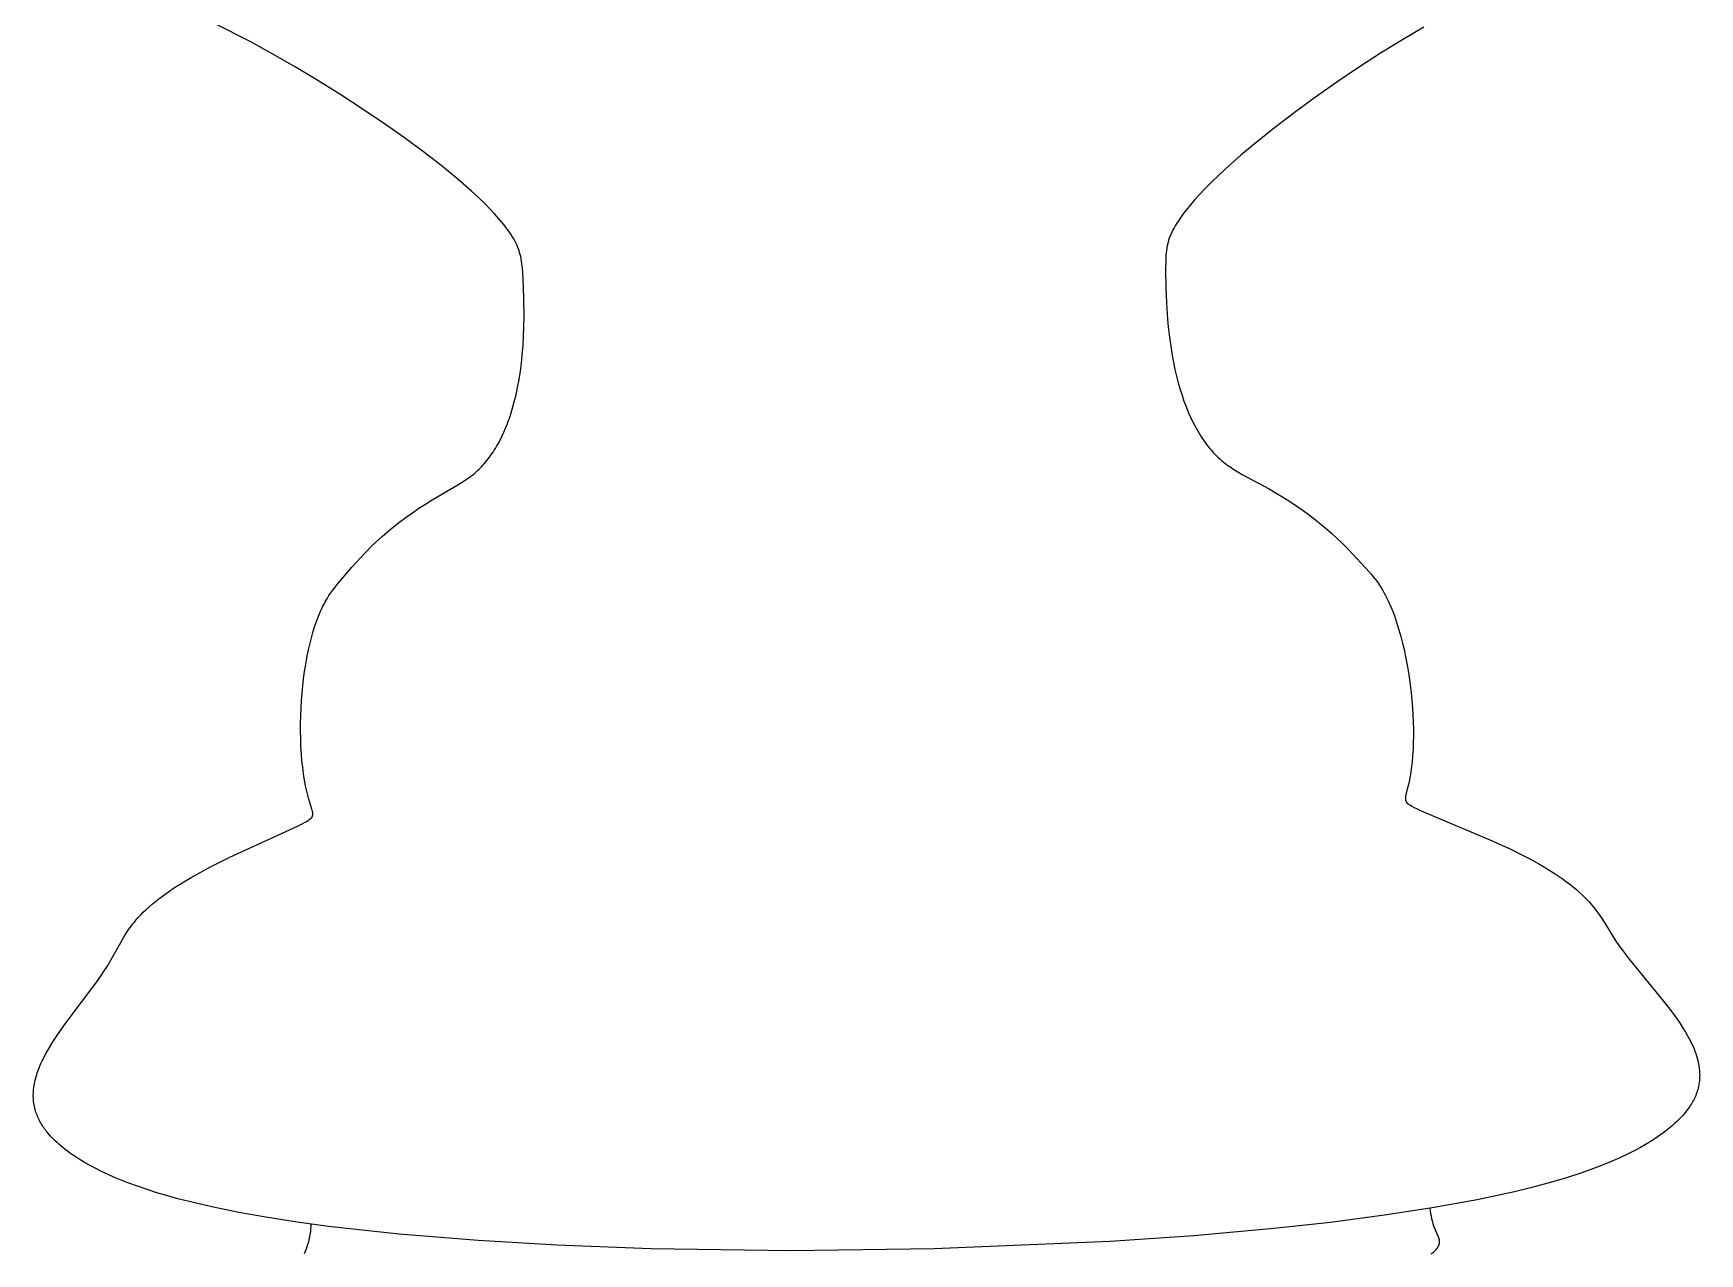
# Model space of a CAD drawing. Header units: millimetres. Extents: x -1576 to 3664, y -445 to 3215.
# Drawn here: x -709.5 to -640.8, y 1040 to 1090.3 of the extents above; entities that cross this region are included whole.
import ezdxf

# ---------------------------------------------------------------- set-up
doc = ezdxf.new("R2010")
doc.units = ezdxf.units.MM
doc.header["$MEASUREMENT"] = 0
doc.layers.add('Utwórz2D linie widoczne', color=7, linetype='Continuous', true_color=0x000000)

msp = doc.modelspace()

# ---------------------------------------------------------------- linework, layer by layer
at = {"layer": 'Utwórz2D linie widoczne'}
for p, q in [((-700.578, 1089.931), (-703.568, 1091.448)), ((-652.211, 1090.545), (-653.092, 1090.024)), ((-699.668, 1089.433), (-700.578, 1089.931)), ((-653.092, 1090.024), (-653.993, 1089.465)), ((-698.769, 1088.917), (-699.668, 1089.433)), ((-653.993, 1089.465), (-654.899, 1088.878)), ((-697.809, 1088.343), (-698.769, 1088.917)), ((-696.861, 1087.751), (-697.809, 1088.343)), ((-654.899, 1088.878), (-655.793, 1088.275)), ((-695.937, 1087.152), (-696.861, 1087.751)), ((-656.681, 1087.653), (-657.556, 1087.014)), ((-655.793, 1088.275), (-656.681, 1087.653)), ((-695.024, 1086.535), (-695.937, 1087.152)), ((-657.556, 1087.014), (-658.311, 1086.439)), ((-694.235, 1085.979), (-695.024, 1086.535)), ((-658.311, 1086.439), (-659.054, 1085.848)), ((-693.458, 1085.407), (-694.235, 1085.979)), ((-659.054, 1085.848), (-659.738, 1085.275)), ((-692.74, 1084.851), (-693.458, 1085.407)), ((-659.738, 1085.275), (-660.406, 1084.683)), ((-692.039, 1084.276), (-692.74, 1084.851)), ((-691.475, 1083.782), (-692.039, 1084.276)), ((-660.675, 1084.432), (-660.94, 1084.176)), ((-660.406, 1084.683), (-660.675, 1084.432)), ((-691.2, 1083.528), (-691.475, 1083.782)), ((-690.931, 1083.267), (-691.2, 1083.528)), ((-661.454, 1083.647), (-661.647, 1083.435)), ((-661.2, 1083.914), (-661.454, 1083.647)), ((-660.94, 1084.176), (-661.2, 1083.914)), ((-690.726, 1083.06), (-690.931, 1083.267)), ((-690.526, 1082.848), (-690.726, 1083.06)), ((-690.333, 1082.63), (-690.526, 1082.848)), ((-662.102, 1082.882), (-662.187, 1082.767)), ((-662.015, 1082.995), (-662.102, 1082.882)), ((-661.834, 1083.218), (-662.015, 1082.995)), ((-661.647, 1083.435), (-661.834, 1083.218)), ((-690.239, 1082.518), (-690.333, 1082.63)), ((-690.147, 1082.405), (-690.239, 1082.518)), ((-690.07, 1082.307), (-690.147, 1082.405)), ((-689.996, 1082.207), (-690.07, 1082.307)), ((-689.923, 1082.106), (-689.996, 1082.207)), ((-662.556, 1082.181), (-662.601, 1082.091)), ((-662.508, 1082.27), (-662.556, 1082.181)), ((-662.458, 1082.357), (-662.508, 1082.27)), ((-662.394, 1082.462), (-662.458, 1082.357)), ((-662.327, 1082.565), (-662.394, 1082.462)), ((-662.258, 1082.667), (-662.327, 1082.565)), ((-662.187, 1082.767), (-662.258, 1082.667)), ((-689.853, 1082.003), (-689.923, 1082.106)), ((-689.798, 1081.917), (-689.853, 1082.003)), ((-689.745, 1081.83), (-689.798, 1081.917)), ((-689.695, 1081.741), (-689.745, 1081.83)), ((-689.648, 1081.65), (-689.695, 1081.741)), ((-689.611, 1081.574), (-689.648, 1081.65)), ((-689.594, 1081.536), (-689.611, 1081.574)), ((-689.577, 1081.497), (-689.594, 1081.536)), ((-689.562, 1081.458), (-689.577, 1081.497)), ((-662.802, 1081.476), (-662.81, 1081.431)), ((-662.794, 1081.519), (-662.802, 1081.476)), ((-662.785, 1081.562), (-662.794, 1081.519)), ((-662.776, 1081.604), (-662.785, 1081.562)), ((-662.766, 1081.645), (-662.776, 1081.604)), ((-662.755, 1081.686), (-662.766, 1081.645)), ((-662.743, 1081.726), (-662.755, 1081.686)), ((-662.731, 1081.766), (-662.743, 1081.726)), ((-662.718, 1081.806), (-662.731, 1081.766)), ((-662.705, 1081.845), (-662.718, 1081.806)), ((-662.69, 1081.884), (-662.705, 1081.845)), ((-662.675, 1081.923), (-662.69, 1081.884)), ((-662.643, 1082), (-662.675, 1081.923)), ((-662.601, 1082.091), (-662.643, 1082)), ((-689.546, 1081.419), (-689.562, 1081.458)), ((-689.532, 1081.38), (-689.546, 1081.419)), ((-689.518, 1081.339), (-689.532, 1081.38)), ((-689.505, 1081.299), (-689.518, 1081.339)), ((-689.492, 1081.258), (-689.505, 1081.299)), ((-689.481, 1081.216), (-689.492, 1081.258)), ((-689.469, 1081.173), (-689.481, 1081.216)), ((-689.459, 1081.13), (-689.469, 1081.173)), ((-689.449, 1081.086), (-689.459, 1081.13)), ((-689.431, 1080.996), (-689.449, 1081.086)), ((-689.414, 1080.899), (-689.431, 1080.996)), ((-689.401, 1080.802), (-689.414, 1080.899)), ((-689.389, 1080.704), (-689.401, 1080.802)), ((-662.852, 1080.947), (-662.857, 1080.52)), ((-662.848, 1081.048), (-662.852, 1080.947)), ((-662.842, 1081.147), (-662.848, 1081.048)), ((-662.834, 1081.244), (-662.842, 1081.147)), ((-662.823, 1081.341), (-662.834, 1081.244)), ((-662.81, 1081.431), (-662.823, 1081.341)), ((-689.379, 1080.603), (-689.389, 1080.704)), ((-689.35, 1080.176), (-689.379, 1080.603)), ((-689.317, 1079.388), (-689.35, 1080.176)), ((-662.857, 1080.52), (-662.848, 1079.84)), ((-662.848, 1079.84), (-662.822, 1079.161)), ((-689.308, 1078.598), (-689.317, 1079.388)), ((-662.822, 1079.161), (-662.778, 1078.512)), ((-689.329, 1077.809), (-689.315, 1078.203)), ((-689.315, 1078.203), (-689.308, 1078.598)), ((-662.778, 1078.512), (-662.748, 1078.188)), ((-662.748, 1078.188), (-662.712, 1077.864)), ((-689.385, 1077.022), (-689.352, 1077.415)), ((-689.352, 1077.415), (-689.329, 1077.809)), ((-662.712, 1077.864), (-662.674, 1077.577)), ((-662.674, 1077.577), (-662.632, 1077.291)), ((-689.463, 1076.357), (-689.42, 1076.689)), ((-689.42, 1076.689), (-689.385, 1077.022)), ((-662.632, 1077.291), (-662.585, 1077.005)), ((-662.585, 1077.005), (-662.531, 1076.721)), ((-662.531, 1076.721), (-662.472, 1076.439)), ((-689.575, 1075.696), (-689.514, 1076.026)), ((-689.514, 1076.026), (-689.463, 1076.357)), ((-662.472, 1076.439), (-662.407, 1076.159)), ((-662.407, 1076.159), (-662.335, 1075.88)), ((-689.712, 1075.095), (-689.639, 1075.395)), ((-689.639, 1075.395), (-689.575, 1075.696)), ((-662.335, 1075.88), (-662.255, 1075.603)), ((-662.255, 1075.603), (-662.181, 1075.368)), ((-662.181, 1075.368), (-662.101, 1075.134)), ((-689.889, 1074.499), (-689.841, 1074.647)), ((-689.841, 1074.647), (-689.795, 1074.796)), ((-689.795, 1074.796), (-689.712, 1075.095)), ((-662.101, 1075.134), (-662.014, 1074.903)), ((-662.014, 1074.903), (-661.921, 1074.674)), ((-661.921, 1074.674), (-661.83, 1074.469)), ((-690.141, 1073.852), (-690.073, 1074.01)), ((-690.073, 1074.01), (-690.008, 1074.17)), ((-690.008, 1074.17), (-689.947, 1074.334)), ((-689.947, 1074.334), (-689.889, 1074.499)), ((-661.83, 1074.469), (-661.732, 1074.266)), ((-661.732, 1074.266), (-661.628, 1074.067)), ((-661.628, 1074.067), (-661.574, 1073.969)), ((-661.574, 1073.969), (-661.518, 1073.871)), ((-690.492, 1073.18), (-690.445, 1073.259)), ((-690.445, 1073.259), (-690.364, 1073.401)), ((-690.364, 1073.401), (-690.287, 1073.547)), ((-690.287, 1073.547), (-690.212, 1073.698)), ((-690.212, 1073.698), (-690.141, 1073.852)), ((-661.518, 1073.871), (-661.463, 1073.781)), ((-661.463, 1073.781), (-661.407, 1073.691)), ((-661.407, 1073.691), (-661.349, 1073.603)), ((-661.349, 1073.603), (-661.289, 1073.515)), ((-661.289, 1073.515), (-661.228, 1073.429)), ((-661.228, 1073.429), (-661.165, 1073.344)), ((-661.165, 1073.344), (-661.1, 1073.26)), ((-661.1, 1073.26), (-661.033, 1073.178)), ((-691.011, 1072.485), (-690.954, 1072.549)), ((-690.954, 1072.549), (-690.897, 1072.616)), ((-690.897, 1072.616), (-690.839, 1072.686)), ((-690.839, 1072.686), (-690.788, 1072.75)), ((-690.788, 1072.75), (-690.737, 1072.817)), ((-690.737, 1072.817), (-690.687, 1072.886)), ((-690.687, 1072.886), (-690.638, 1072.956)), ((-690.638, 1072.956), (-690.588, 1073.029)), ((-690.588, 1073.029), (-690.54, 1073.104)), ((-690.54, 1073.104), (-690.492, 1073.18)), ((-661.033, 1073.178), (-660.97, 1073.104)), ((-660.97, 1073.104), (-660.905, 1073.03)), ((-660.905, 1073.03), (-660.838, 1072.958)), ((-660.838, 1072.958), (-660.77, 1072.888)), ((-660.77, 1072.888), (-660.7, 1072.819)), ((-660.7, 1072.819), (-660.628, 1072.752)), ((-660.628, 1072.752), (-660.555, 1072.687)), ((-660.555, 1072.687), (-660.48, 1072.624)), ((-660.48, 1072.624), (-660.414, 1072.572)), ((-660.414, 1072.572), (-660.345, 1072.519)), ((-691.856, 1071.793), (-691.703, 1071.894)), ((-691.703, 1071.894), (-691.554, 1072)), ((-691.554, 1072), (-691.482, 1072.054)), ((-691.482, 1072.054), (-691.413, 1072.109)), ((-691.413, 1072.109), (-691.346, 1072.163)), ((-691.346, 1072.163), (-691.283, 1072.217)), ((-691.283, 1072.217), (-691.231, 1072.265)), ((-691.231, 1072.265), (-691.177, 1072.315)), ((-691.177, 1072.315), (-691.123, 1072.369)), ((-691.123, 1072.369), (-691.067, 1072.425)), ((-691.067, 1072.425), (-691.011, 1072.485)), ((-660.345, 1072.519), (-660.273, 1072.467)), ((-660.273, 1072.467), (-660.198, 1072.415)), ((-660.198, 1072.415), (-660.043, 1072.313)), ((-660.043, 1072.313), (-659.885, 1072.216)), ((-659.885, 1072.216), (-659.7, 1072.109)), ((-659.7, 1072.109), (-658.592, 1071.509)), ((-693.097, 1071.06), (-692.035, 1071.682)), ((-692.035, 1071.682), (-691.856, 1071.793)), ((-658.592, 1071.509), (-658.296, 1071.338)), ((-658.296, 1071.338), (-658, 1071.159)), ((-658, 1071.159), (-657.707, 1070.974)), ((-694.174, 1070.345), (-693.91, 1070.532)), ((-693.91, 1070.532), (-693.642, 1070.713)), ((-693.642, 1070.713), (-693.371, 1070.889)), ((-693.371, 1070.889), (-693.097, 1071.06)), ((-657.707, 1070.974), (-657.442, 1070.798)), ((-657.442, 1070.798), (-657.18, 1070.616)), ((-657.18, 1070.616), (-656.923, 1070.428)), ((-694.938, 1069.748), (-694.688, 1069.953)), ((-694.688, 1069.953), (-694.433, 1070.152)), ((-694.433, 1070.152), (-694.174, 1070.345)), ((-656.923, 1070.428), (-656.67, 1070.235)), ((-656.67, 1070.235), (-656.442, 1070.052)), ((-656.442, 1070.052), (-656.219, 1069.864)), ((-656.219, 1069.864), (-655.999, 1069.671)), ((-695.825, 1068.922), (-695.611, 1069.137)), ((-695.611, 1069.137), (-695.391, 1069.346)), ((-695.391, 1069.346), (-695.167, 1069.55)), ((-695.167, 1069.55), (-694.938, 1069.748)), ((-655.999, 1069.671), (-655.785, 1069.473)), ((-655.785, 1069.473), (-655.57, 1069.266)), ((-655.57, 1069.266), (-655.36, 1069.054)), ((-696.405, 1068.285), (-696.229, 1068.485)), ((-696.229, 1068.485), (-696.029, 1068.706)), ((-696.029, 1068.706), (-695.825, 1068.922)), ((-655.36, 1069.054), (-654.604, 1068.247)), ((-697.026, 1067.555), (-696.405, 1068.285)), ((-654.604, 1068.247), (-654.491, 1068.123)), ((-654.491, 1068.123), (-654.379, 1067.995)), ((-654.379, 1067.995), (-654.295, 1067.895)), ((-654.295, 1067.895), (-654.214, 1067.793)), ((-654.214, 1067.793), (-654.138, 1067.691)), ((-697.42, 1067.013), (-697.356, 1067.114)), ((-697.356, 1067.114), (-697.285, 1067.218)), ((-697.285, 1067.218), (-697.21, 1067.322)), ((-697.21, 1067.322), (-697.132, 1067.424)), ((-697.132, 1067.424), (-697.026, 1067.555)), ((-654.138, 1067.691), (-654.068, 1067.592)), ((-654.068, 1067.592), (-654.011, 1067.507)), ((-654.011, 1067.507), (-653.957, 1067.419)), ((-653.957, 1067.419), (-653.904, 1067.331)), ((-653.904, 1067.331), (-653.853, 1067.241)), ((-653.853, 1067.241), (-653.804, 1067.151)), ((-653.804, 1067.151), (-653.757, 1067.059)), ((-653.757, 1067.059), (-653.668, 1066.874)), ((-697.789, 1066.263), (-697.745, 1066.37)), ((-697.745, 1066.37), (-697.699, 1066.477)), ((-697.699, 1066.477), (-697.65, 1066.582)), ((-697.65, 1066.582), (-697.6, 1066.686)), ((-697.6, 1066.686), (-697.558, 1066.769)), ((-697.558, 1066.769), (-697.514, 1066.852)), ((-697.514, 1066.852), (-697.468, 1066.933)), ((-697.468, 1066.933), (-697.42, 1067.013)), ((-653.668, 1066.874), (-653.57, 1066.652)), ((-653.57, 1066.652), (-653.479, 1066.427)), ((-653.479, 1066.427), (-653.395, 1066.199)), ((-698.017, 1065.598), (-697.947, 1065.822)), ((-697.947, 1065.822), (-697.872, 1066.044)), ((-697.872, 1066.044), (-697.789, 1066.263)), ((-653.395, 1066.199), (-653.317, 1065.969)), ((-653.317, 1065.969), (-653.234, 1065.702)), ((-653.234, 1065.702), (-653.158, 1065.432)), ((-698.21, 1064.829), (-698.148, 1065.102)), ((-698.148, 1065.102), (-698.08, 1065.373)), ((-698.08, 1065.373), (-698.017, 1065.598)), ((-653.158, 1065.432), (-653.088, 1065.161)), ((-653.088, 1065.161), (-653.023, 1064.889)), ((-698.314, 1064.28), (-698.265, 1064.555)), ((-698.265, 1064.555), (-698.21, 1064.829)), ((-653.023, 1064.889), (-652.963, 1064.605)), ((-652.963, 1064.605), (-652.908, 1064.321)), ((-652.908, 1064.321), (-652.858, 1064.035)), ((-698.435, 1063.392), (-698.4, 1063.689)), ((-698.4, 1063.689), (-698.36, 1063.985)), ((-698.36, 1063.985), (-698.314, 1064.28)), ((-652.858, 1064.035), (-652.813, 1063.749)), ((-652.813, 1063.749), (-652.77, 1063.432)), ((-698.487, 1062.786), (-698.463, 1063.095)), ((-698.463, 1063.095), (-698.435, 1063.392)), ((-652.77, 1063.432), (-652.733, 1063.113)), ((-652.733, 1063.113), (-652.702, 1062.794)), ((-698.518, 1062.166), (-698.506, 1062.476)), ((-698.506, 1062.476), (-698.487, 1062.786)), ((-652.702, 1062.794), (-652.677, 1062.475)), ((-652.677, 1062.475), (-652.66, 1062.186)), ((-698.526, 1061.537), (-698.525, 1061.855)), ((-698.52, 1061.219), (-698.526, 1061.537)), ((-698.525, 1061.855), (-698.518, 1062.166)), ((-652.66, 1062.186), (-652.648, 1061.897)), ((-652.648, 1061.897), (-652.641, 1061.607)), ((-652.641, 1061.607), (-652.64, 1061.318)), ((-698.508, 1060.901), (-698.52, 1061.219)), ((-698.488, 1060.583), (-698.508, 1060.901)), ((-652.645, 1061.049), (-652.655, 1060.779)), ((-652.64, 1061.318), (-652.645, 1061.049)), ((-698.466, 1060.312), (-698.488, 1060.583)), ((-698.437, 1060.042), (-698.466, 1060.312)), ((-652.696, 1060.242), (-652.726, 1059.991)), ((-652.672, 1060.51), (-652.696, 1060.242)), ((-652.655, 1060.779), (-652.672, 1060.51)), ((-698.402, 1059.772), (-698.437, 1060.042)), ((-698.36, 1059.504), (-698.402, 1059.772)), ((-698.318, 1059.279), (-698.36, 1059.504)), ((-652.806, 1059.504), (-652.83, 1059.386)), ((-652.783, 1059.623), (-652.806, 1059.504)), ((-652.762, 1059.742), (-652.783, 1059.623)), ((-652.726, 1059.991), (-652.762, 1059.742)), ((-698.27, 1059.055), (-698.318, 1059.279)), ((-698.243, 1058.944), (-698.27, 1059.055)), ((-698.214, 1058.833), (-698.243, 1058.944)), ((-698.183, 1058.723), (-698.214, 1058.833)), ((-652.966, 1058.806), (-652.968, 1058.786)), ((-652.963, 1058.83), (-652.966, 1058.806)), ((-652.959, 1058.859), (-652.963, 1058.83)), ((-652.953, 1058.893), (-652.959, 1058.859)), ((-652.945, 1058.933), (-652.953, 1058.893)), ((-652.934, 1058.978), (-652.945, 1058.933)), ((-652.868, 1059.23), (-652.934, 1058.978)), ((-652.83, 1059.386), (-652.868, 1059.23)), ((-698.054, 1058.311), (-698.183, 1058.723)), ((-698.042, 1058.263), (-698.054, 1058.311)), ((-698.037, 1058.243), (-698.042, 1058.263)), ((-698.033, 1058.224), (-698.037, 1058.243)), ((-698.03, 1058.207), (-698.033, 1058.224)), ((-698.027, 1058.192), (-698.03, 1058.207)), ((-698.025, 1058.178), (-698.027, 1058.192)), ((-698.024, 1058.165), (-698.025, 1058.178)), ((-698.022, 1058.153), (-698.024, 1058.165)), ((-698.022, 1058.143), (-698.022, 1058.153)), ((-698.021, 1058.136), (-698.022, 1058.143)), ((-698.021, 1058.129), (-698.021, 1058.136)), ((-698.02, 1058.122), (-698.021, 1058.129)), ((-698.021, 1058.1), (-698.02, 1058.107)), ((-698.02, 1058.114), (-698.02, 1058.122)), ((-698.02, 1058.107), (-698.02, 1058.114)), ((-652.968, 1058.786), (-652.969, 1058.77)), ((-652.969, 1058.77), (-652.969, 1058.757)), ((-652.969, 1058.757), (-652.969, 1058.744)), ((-652.969, 1058.744), (-652.969, 1058.732)), ((-652.969, 1058.732), (-652.968, 1058.72)), ((-652.968, 1058.72), (-652.967, 1058.71)), ((-652.967, 1058.71), (-652.966, 1058.699)), ((-652.966, 1058.699), (-652.964, 1058.69)), ((-652.964, 1058.69), (-652.962, 1058.681)), ((-652.962, 1058.681), (-652.961, 1058.673)), ((-652.961, 1058.673), (-652.958, 1058.665)), ((-652.958, 1058.665), (-652.956, 1058.658)), ((-652.956, 1058.658), (-652.954, 1058.651)), ((-652.954, 1058.651), (-652.952, 1058.645)), ((-652.952, 1058.645), (-652.949, 1058.639)), ((-652.949, 1058.639), (-652.947, 1058.634)), ((-652.947, 1058.634), (-652.945, 1058.629)), ((-652.945, 1058.629), (-652.942, 1058.625)), ((-652.942, 1058.625), (-652.94, 1058.62)), ((-652.94, 1058.62), (-652.938, 1058.616)), ((-652.938, 1058.616), (-652.935, 1058.612)), ((-652.935, 1058.612), (-652.933, 1058.608)), ((-652.933, 1058.608), (-652.931, 1058.604)), ((-652.931, 1058.604), (-652.928, 1058.601)), ((-652.928, 1058.601), (-652.926, 1058.597)), ((-652.926, 1058.597), (-652.923, 1058.594)), ((-652.923, 1058.594), (-652.92, 1058.591)), ((-652.92, 1058.591), (-652.918, 1058.588)), ((-652.918, 1058.588), (-652.915, 1058.585)), ((-652.915, 1058.585), (-652.913, 1058.582)), ((-652.913, 1058.582), (-652.908, 1058.576)), ((-652.908, 1058.576), (-652.903, 1058.571)), ((-652.903, 1058.571), (-652.893, 1058.563)), ((-652.893, 1058.563), (-652.884, 1058.555)), ((-652.884, 1058.555), (-652.874, 1058.547)), ((-652.874, 1058.547), (-652.864, 1058.539)), ((-652.864, 1058.539), (-652.854, 1058.531)), ((-652.854, 1058.531), (-652.844, 1058.524)), ((-652.844, 1058.524), (-652.823, 1058.51)), ((-652.823, 1058.51), (-652.793, 1058.491)), ((-652.793, 1058.491), (-652.764, 1058.473)), ((-652.764, 1058.473), (-652.703, 1058.439)), ((-652.703, 1058.439), (-652.609, 1058.388)), ((-652.609, 1058.388), (-652.513, 1058.34)), ((-652.513, 1058.34), (-652.319, 1058.249)), ((-652.319, 1058.249), (-649.387, 1057.016)), ((-701.437, 1056.34), (-698.645, 1057.617)), ((-698.645, 1057.617), (-698.46, 1057.711)), ((-698.46, 1057.711), (-698.369, 1057.76)), ((-698.369, 1057.76), (-698.28, 1057.812)), ((-698.28, 1057.812), (-698.218, 1057.849)), ((-698.218, 1057.849), (-698.188, 1057.869)), ((-698.188, 1057.869), (-698.158, 1057.889)), ((-698.158, 1057.889), (-698.137, 1057.905)), ((-698.137, 1057.905), (-698.127, 1057.913)), ((-698.127, 1057.913), (-698.117, 1057.921)), ((-698.117, 1057.921), (-698.107, 1057.929)), ((-698.107, 1057.929), (-698.097, 1057.938)), ((-698.097, 1057.938), (-698.087, 1057.946)), ((-698.087, 1057.946), (-698.078, 1057.956)), ((-698.078, 1057.956), (-698.074, 1057.959)), ((-698.074, 1057.959), (-698.071, 1057.963)), ((-698.071, 1057.963), (-698.067, 1057.967)), ((-698.067, 1057.967), (-698.064, 1057.972)), ((-698.064, 1057.972), (-698.061, 1057.976)), ((-698.061, 1057.976), (-698.058, 1057.98)), ((-698.058, 1057.98), (-698.055, 1057.985)), ((-698.055, 1057.985), (-698.052, 1057.989)), ((-698.052, 1057.989), (-698.049, 1057.994)), ((-698.049, 1057.994), (-698.047, 1057.999)), ((-698.047, 1057.999), (-698.044, 1058.003)), ((-698.044, 1058.003), (-698.042, 1058.008)), ((-698.042, 1058.008), (-698.04, 1058.013)), ((-698.04, 1058.013), (-698.038, 1058.018)), ((-698.038, 1058.018), (-698.036, 1058.023)), ((-698.036, 1058.023), (-698.034, 1058.028)), ((-698.034, 1058.028), (-698.032, 1058.035)), ((-698.032, 1058.035), (-698.03, 1058.042)), ((-698.03, 1058.042), (-698.028, 1058.049)), ((-698.028, 1058.049), (-698.026, 1058.056)), ((-698.026, 1058.056), (-698.025, 1058.063)), ((-698.025, 1058.063), (-698.024, 1058.07)), ((-698.024, 1058.07), (-698.023, 1058.078)), ((-698.023, 1058.078), (-698.022, 1058.085)), ((-698.022, 1058.085), (-698.021, 1058.092)), ((-698.021, 1058.092), (-698.021, 1058.1)), ((-649.387, 1057.016), (-648.59, 1056.647)), ((-702.244, 1055.937), (-701.437, 1056.34)), ((-648.59, 1056.647), (-648.196, 1056.453)), ((-648.196, 1056.453), (-647.807, 1056.249)), ((-647.807, 1056.249), (-647.462, 1056.058)), ((-647.462, 1056.058), (-647.122, 1055.858)), ((-703.401, 1055.284), (-703.034, 1055.504)), ((-703.034, 1055.504), (-702.642, 1055.725)), ((-702.642, 1055.725), (-702.244, 1055.937)), ((-647.122, 1055.858), (-646.789, 1055.647)), ((-646.789, 1055.647), (-646.625, 1055.537)), ((-646.625, 1055.537), (-646.463, 1055.424)), ((-646.463, 1055.424), (-646.324, 1055.323)), ((-704.365, 1054.621), (-704.217, 1054.733)), ((-704.217, 1054.733), (-704.067, 1054.842)), ((-704.067, 1054.842), (-703.762, 1055.053)), ((-703.762, 1055.053), (-703.401, 1055.284)), ((-646.324, 1055.323), (-646.186, 1055.218)), ((-646.186, 1055.218), (-646.051, 1055.111)), ((-646.051, 1055.111), (-645.919, 1055)), ((-645.919, 1055), (-645.799, 1054.895)), ((-645.799, 1054.895), (-645.682, 1054.787)), ((-645.682, 1054.787), (-645.568, 1054.676)), ((-645.568, 1054.676), (-645.457, 1054.561)), ((-705.113, 1053.958), (-705.009, 1054.064)), ((-705.009, 1054.064), (-704.901, 1054.167)), ((-704.901, 1054.167), (-704.771, 1054.285)), ((-704.771, 1054.285), (-704.638, 1054.4)), ((-704.638, 1054.4), (-704.503, 1054.512)), ((-704.503, 1054.512), (-704.365, 1054.621)), ((-645.457, 1054.561), (-645.392, 1054.49)), ((-645.392, 1054.49), (-645.326, 1054.415)), ((-645.326, 1054.415), (-645.259, 1054.336)), ((-645.259, 1054.336), (-645.192, 1054.254)), ((-645.192, 1054.254), (-645.116, 1054.155)), ((-645.116, 1054.155), (-645.037, 1054.048)), ((-645.037, 1054.048), (-644.956, 1053.933)), ((-705.706, 1053.213), (-705.633, 1053.322)), ((-705.633, 1053.322), (-705.562, 1053.423)), ((-705.562, 1053.423), (-705.499, 1053.507)), ((-705.499, 1053.507), (-705.437, 1053.588)), ((-705.437, 1053.588), (-705.375, 1053.665)), ((-705.375, 1053.665), (-705.314, 1053.738)), ((-705.314, 1053.738), (-705.215, 1053.849)), ((-705.215, 1053.849), (-705.113, 1053.958)), ((-644.956, 1053.933), (-644.874, 1053.812)), ((-644.874, 1053.812), (-644.72, 1053.571)), ((-644.72, 1053.571), (-644.291, 1052.877)), ((-706.388, 1052.021), (-705.997, 1052.727)), ((-705.997, 1052.727), (-705.856, 1052.972)), ((-705.856, 1052.972), (-705.781, 1053.096)), ((-705.781, 1053.096), (-705.706, 1053.213)), ((-644.291, 1052.877), (-644.17, 1052.697)), ((-644.17, 1052.697), (-644.038, 1052.512)), ((-706.499, 1051.836), (-706.388, 1052.021)), ((-644.038, 1052.512), (-643.75, 1052.13)), ((-643.75, 1052.13), (-642.401, 1050.488)), ((-708.148, 1049.576), (-706.888, 1051.257)), ((-706.888, 1051.257), (-706.75, 1051.454)), ((-706.75, 1051.454), (-706.62, 1051.648)), ((-706.62, 1051.648), (-706.499, 1051.836)), ((-642.401, 1050.488), (-642.072, 1050.072)), ((-642.072, 1050.072), (-641.916, 1049.864)), ((-641.916, 1049.864), (-641.765, 1049.656)), ((-708.454, 1049.151), (-708.148, 1049.576)), ((-641.765, 1049.656), (-641.671, 1049.52)), ((-641.671, 1049.52), (-641.582, 1049.387)), ((-641.582, 1049.387), (-641.499, 1049.255)), ((-641.499, 1049.255), (-641.42, 1049.127)), ((-708.935, 1048.403), (-708.84, 1048.563)), ((-708.84, 1048.563), (-708.739, 1048.726)), ((-708.739, 1048.726), (-708.6, 1048.938)), ((-708.6, 1048.938), (-708.454, 1049.151)), ((-641.42, 1049.127), (-641.347, 1049)), ((-641.347, 1049), (-641.278, 1048.876)), ((-641.278, 1048.876), (-641.215, 1048.754)), ((-641.215, 1048.754), (-641.157, 1048.635)), ((-641.157, 1048.635), (-641.111, 1048.534)), ((-641.111, 1048.534), (-641.07, 1048.434)), ((-709.302, 1047.659), (-709.242, 1047.801)), ((-709.242, 1047.801), (-709.176, 1047.947)), ((-709.176, 1047.947), (-709.102, 1048.095)), ((-709.102, 1048.095), (-709.022, 1048.248)), ((-709.022, 1048.248), (-708.935, 1048.403)), ((-641.07, 1048.434), (-641.031, 1048.337)), ((-641.031, 1048.337), (-640.997, 1048.241)), ((-640.997, 1048.241), (-640.966, 1048.148)), ((-640.966, 1048.148), (-640.939, 1048.056)), ((-640.939, 1048.056), (-640.915, 1047.966)), ((-640.915, 1047.966), (-640.895, 1047.878)), ((-640.895, 1047.878), (-640.881, 1047.809)), ((-640.881, 1047.809), (-640.869, 1047.741)), ((-709.483, 1047.073), (-709.466, 1047.149)), ((-709.466, 1047.149), (-709.447, 1047.224)), ((-709.447, 1047.224), (-709.427, 1047.299)), ((-709.427, 1047.299), (-709.404, 1047.373)), ((-709.404, 1047.373), (-709.38, 1047.447)), ((-709.38, 1047.447), (-709.355, 1047.52)), ((-709.355, 1047.52), (-709.302, 1047.659)), ((-640.869, 1047.741), (-640.859, 1047.674)), ((-640.859, 1047.674), (-640.851, 1047.608)), ((-640.848, 1047.113), (-640.855, 1047.055)), ((-640.851, 1047.608), (-640.844, 1047.543)), ((-640.843, 1047.172), (-640.848, 1047.113)), ((-640.844, 1047.543), (-640.84, 1047.479)), ((-640.839, 1047.231), (-640.843, 1047.172)), ((-640.84, 1047.479), (-640.837, 1047.416)), ((-640.837, 1047.292), (-640.839, 1047.231)), ((-640.837, 1047.416), (-640.836, 1047.354)), ((-640.836, 1047.354), (-640.837, 1047.292)), ((-709.544, 1046.544), (-709.542, 1046.617)), ((-709.544, 1046.472), (-709.544, 1046.544)), ((-709.541, 1046.401), (-709.544, 1046.472)), ((-709.542, 1046.617), (-709.538, 1046.691)), ((-709.538, 1046.691), (-709.532, 1046.766)), ((-709.532, 1046.766), (-709.523, 1046.843)), ((-709.523, 1046.843), (-709.512, 1046.921)), ((-709.512, 1046.921), (-709.498, 1046.997)), ((-709.498, 1046.997), (-709.483, 1047.073)), ((-641.027, 1046.452), (-641.054, 1046.393)), ((-641.001, 1046.512), (-641.027, 1046.452)), ((-640.978, 1046.572), (-641.001, 1046.512)), ((-640.955, 1046.633), (-640.978, 1046.572)), ((-640.935, 1046.695), (-640.955, 1046.633)), ((-640.916, 1046.758), (-640.935, 1046.695)), ((-640.9, 1046.822), (-640.916, 1046.758)), ((-640.885, 1046.886), (-640.9, 1046.822)), ((-640.874, 1046.942), (-640.885, 1046.886)), ((-640.864, 1046.998), (-640.874, 1046.942)), ((-640.855, 1047.055), (-640.864, 1046.998)), ((-709.536, 1046.332), (-709.541, 1046.401)), ((-709.53, 1046.263), (-709.536, 1046.332)), ((-709.521, 1046.196), (-709.53, 1046.263)), ((-709.511, 1046.13), (-709.521, 1046.196)), ((-709.498, 1046.065), (-709.511, 1046.13)), ((-709.484, 1046.002), (-709.498, 1046.065)), ((-709.468, 1045.939), (-709.484, 1046.002)), ((-709.451, 1045.877), (-709.468, 1045.939)), ((-709.432, 1045.817), (-709.451, 1045.877)), ((-709.413, 1045.761), (-709.432, 1045.817)), ((-709.392, 1045.706), (-709.413, 1045.761)), ((-641.458, 1045.777), (-641.533, 1045.692)), ((-641.387, 1045.864), (-641.458, 1045.777)), ((-641.321, 1045.951), (-641.387, 1045.864)), ((-641.283, 1046.003), (-641.321, 1045.951)), ((-641.246, 1046.057), (-641.283, 1046.003)), ((-641.211, 1046.111), (-641.246, 1046.057)), ((-641.177, 1046.166), (-641.211, 1046.111)), ((-641.144, 1046.221), (-641.177, 1046.166)), ((-641.112, 1046.278), (-641.144, 1046.221)), ((-641.082, 1046.335), (-641.112, 1046.278)), ((-641.054, 1046.393), (-641.082, 1046.335)), ((-709.37, 1045.652), (-709.392, 1045.706)), ((-709.347, 1045.598), (-709.37, 1045.652)), ((-709.322, 1045.545), (-709.347, 1045.598)), ((-709.296, 1045.492), (-709.322, 1045.545)), ((-709.269, 1045.441), (-709.296, 1045.492)), ((-709.241, 1045.39), (-709.269, 1045.441)), ((-709.211, 1045.339), (-709.241, 1045.39)), ((-709.181, 1045.289), (-709.211, 1045.339)), ((-709.149, 1045.24), (-709.181, 1045.289)), ((-709.116, 1045.192), (-709.149, 1045.24)), ((-709.082, 1045.144), (-709.116, 1045.192)), ((-709.048, 1045.096), (-709.082, 1045.144)), ((-709.012, 1045.05), (-709.048, 1045.096)), ((-708.975, 1045.003), (-709.012, 1045.05)), ((-642.158, 1045.113), (-642.261, 1045.033)), ((-642.059, 1045.193), (-642.158, 1045.113)), ((-641.962, 1045.274), (-642.059, 1045.193)), ((-641.869, 1045.356), (-641.962, 1045.274)), ((-641.78, 1045.439), (-641.869, 1045.356)), ((-641.694, 1045.522), (-641.78, 1045.439)), ((-641.611, 1045.607), (-641.694, 1045.522)), ((-641.533, 1045.692), (-641.611, 1045.607)), ((-708.911, 1044.927), (-708.975, 1045.003)), ((-708.846, 1044.853), (-708.911, 1044.927)), ((-708.778, 1044.781), (-708.846, 1044.853)), ((-708.709, 1044.71), (-708.778, 1044.781)), ((-708.638, 1044.642), (-708.709, 1044.71)), ((-708.565, 1044.574), (-708.638, 1044.642)), ((-708.491, 1044.508), (-708.565, 1044.574)), ((-708.416, 1044.444), (-708.491, 1044.508)), ((-708.325, 1044.37), (-708.416, 1044.444)), ((-708.234, 1044.297), (-708.325, 1044.37)), ((-643.277, 1044.378), (-643.514, 1044.25)), ((-643.044, 1044.512), (-643.277, 1044.378)), ((-642.815, 1044.651), (-643.044, 1044.512)), ((-642.586, 1044.801), (-642.815, 1044.651)), ((-642.475, 1044.877), (-642.586, 1044.801)), ((-642.366, 1044.955), (-642.475, 1044.877)), ((-642.261, 1045.033), (-642.366, 1044.955)), ((-708.141, 1044.227), (-708.234, 1044.297)), ((-708.046, 1044.158), (-708.141, 1044.227)), ((-707.854, 1044.025), (-708.046, 1044.158)), ((-707.657, 1043.898), (-707.854, 1044.025)), ((-707.431, 1043.761), (-707.657, 1043.898)), ((-707.2, 1043.63), (-707.431, 1043.761)), ((-644.519, 1043.778), (-644.811, 1043.658)), ((-644.135, 1043.946), (-644.519, 1043.778)), ((-643.753, 1044.128), (-644.135, 1043.946)), ((-643.514, 1044.25), (-643.753, 1044.128)), ((-706.966, 1043.505), (-707.2, 1043.63)), ((-706.729, 1043.387), (-706.966, 1043.505)), ((-706.464, 1043.262), (-706.729, 1043.387)), ((-706.196, 1043.143), (-706.464, 1043.262)), ((-705.922, 1043.028), (-706.196, 1043.143)), ((-705.644, 1042.918), (-705.922, 1043.028)), ((-646.321, 1043.129), (-646.948, 1042.944)), ((-645.698, 1043.331), (-646.321, 1043.129)), ((-645.105, 1043.544), (-645.698, 1043.331)), ((-644.811, 1043.658), (-645.105, 1043.544)), ((-705.25, 1042.773), (-705.644, 1042.918)), ((-704.853, 1042.637), (-705.25, 1042.773)), ((-704.452, 1042.509), (-704.853, 1042.637)), ((-704.05, 1042.39), (-704.452, 1042.509)), ((-703.586, 1042.261), (-704.05, 1042.39)), ((-648.471, 1042.552), (-650.007, 1042.222)), ((-647.707, 1042.739), (-648.471, 1042.552)), ((-646.948, 1042.944), (-647.707, 1042.739)), ((-703.12, 1042.141), (-703.586, 1042.261)), ((-702.182, 1041.923), (-703.12, 1042.141)), ((-701.075, 1041.698), (-702.182, 1041.923)), ((-699.962, 1041.5), (-701.075, 1041.698)), ((-651.869, 1041.882), (-653.739, 1041.593)), ((-651.956, 1041.868), (-651.945, 1041.763)), ((-651.945, 1041.763), (-651.93, 1041.658)), ((-651.93, 1041.658), (-651.912, 1041.555)), ((-650.007, 1042.222), (-651.869, 1041.882)), ((-698.67, 1041.299), (-699.962, 1041.5)), ((-697.374, 1041.124), (-698.67, 1041.299)), ((-698.108, 1040.903), (-698.096, 1041.007)), ((-698.096, 1041.007), (-698.087, 1041.112)), ((-698.087, 1041.112), (-698.083, 1041.217)), ((-694.46, 1040.803), (-697.374, 1041.124)), ((-658.389, 1041.033), (-661.688, 1040.738)), ((-656.061, 1041.289), (-658.389, 1041.033)), ((-653.739, 1041.593), (-656.061, 1041.289)), ((-651.912, 1041.555), (-651.89, 1041.451)), ((-651.89, 1041.451), (-651.865, 1041.349)), ((-651.865, 1041.349), (-651.837, 1041.247)), ((-651.837, 1041.247), (-651.806, 1041.146)), ((-651.806, 1041.146), (-651.771, 1041.047)), ((-651.771, 1041.047), (-651.734, 1040.948)), ((-651.734, 1040.948), (-651.693, 1040.851)), ((-698.287, 1040.192), (-698.252, 1040.291)), ((-698.252, 1040.291), (-698.219, 1040.391)), ((-698.219, 1040.391), (-698.19, 1040.491)), ((-698.19, 1040.491), (-698.164, 1040.593)), ((-698.164, 1040.593), (-698.142, 1040.696)), ((-698.142, 1040.696), (-698.123, 1040.799)), ((-698.123, 1040.799), (-698.108, 1040.903)), ((-691.205, 1040.537), (-694.46, 1040.803)), ((-687.945, 1040.346), (-691.205, 1040.537)), ((-684.078, 1040.2), (-687.945, 1040.346)), ((-665.139, 1040.499), (-672.403, 1040.194)), ((-661.688, 1040.738), (-665.139, 1040.499)), ((-651.693, 1040.851), (-651.649, 1040.755)), ((-651.657, 1040.228), (-651.648, 1040.24)), ((-651.649, 1040.755), (-651.602, 1040.661)), ((-651.648, 1040.24), (-651.64, 1040.252)), ((-651.64, 1040.252), (-651.632, 1040.264)), ((-651.632, 1040.264), (-651.625, 1040.276)), ((-651.625, 1040.276), (-651.618, 1040.289)), ((-651.618, 1040.289), (-651.612, 1040.301)), ((-651.612, 1040.301), (-651.606, 1040.313)), ((-651.606, 1040.313), (-651.6, 1040.325)), ((-651.596, 1040.649), (-651.602, 1040.661)), ((-651.6, 1040.325), (-651.595, 1040.337)), ((-651.591, 1040.637), (-651.596, 1040.649)), ((-651.595, 1040.337), (-651.59, 1040.349)), ((-651.587, 1040.625), (-651.591, 1040.637)), ((-651.59, 1040.349), (-651.585, 1040.361)), ((-651.583, 1040.613), (-651.587, 1040.625)), ((-651.585, 1040.361), (-651.581, 1040.373)), ((-651.579, 1040.601), (-651.583, 1040.613)), ((-651.581, 1040.373), (-651.578, 1040.385)), ((-651.575, 1040.589), (-651.579, 1040.601)), ((-651.578, 1040.385), (-651.574, 1040.397)), ((-651.572, 1040.577), (-651.575, 1040.589)), ((-651.574, 1040.397), (-651.571, 1040.41)), ((-651.57, 1040.565), (-651.572, 1040.577)), ((-651.571, 1040.41), (-651.569, 1040.422)), ((-651.568, 1040.554), (-651.57, 1040.565)), ((-651.569, 1040.422), (-651.567, 1040.434)), ((-651.566, 1040.542), (-651.568, 1040.554)), ((-651.567, 1040.434), (-651.565, 1040.446)), ((-651.564, 1040.53), (-651.566, 1040.542)), ((-651.565, 1040.446), (-651.564, 1040.458)), ((-651.563, 1040.518), (-651.564, 1040.53)), ((-651.564, 1040.458), (-651.563, 1040.47)), ((-651.563, 1040.506), (-651.563, 1040.518)), ((-651.562, 1040.494), (-651.563, 1040.506)), ((-651.563, 1040.47), (-651.562, 1040.482)), ((-651.562, 1040.482), (-651.562, 1040.494)), ((-698.369, 1039.999), (-698.327, 1040.095)), ((-698.327, 1040.095), (-698.287, 1040.192)), ((-678.295, 1040.121), (-684.078, 1040.2)), ((-672.403, 1040.194), (-678.295, 1040.121)), ((-651.91, 1039.985), (-651.877, 1040.009)), ((-651.877, 1040.009), (-651.847, 1040.033)), ((-651.847, 1040.033), (-651.817, 1040.058)), ((-651.817, 1040.058), (-651.789, 1040.082)), ((-651.789, 1040.082), (-651.763, 1040.106)), ((-651.763, 1040.106), (-651.739, 1040.131)), ((-651.739, 1040.131), (-651.716, 1040.155)), ((-651.716, 1040.155), (-651.705, 1040.167)), ((-651.705, 1040.167), (-651.695, 1040.179)), ((-651.695, 1040.179), (-651.685, 1040.192)), ((-651.685, 1040.192), (-651.675, 1040.204)), ((-651.675, 1040.204), (-651.666, 1040.216)), ((-651.666, 1040.216), (-651.657, 1040.228))]:
    msp.add_line(p, q, dxfattribs=at)

doc.saveas('drawing.dxf')
